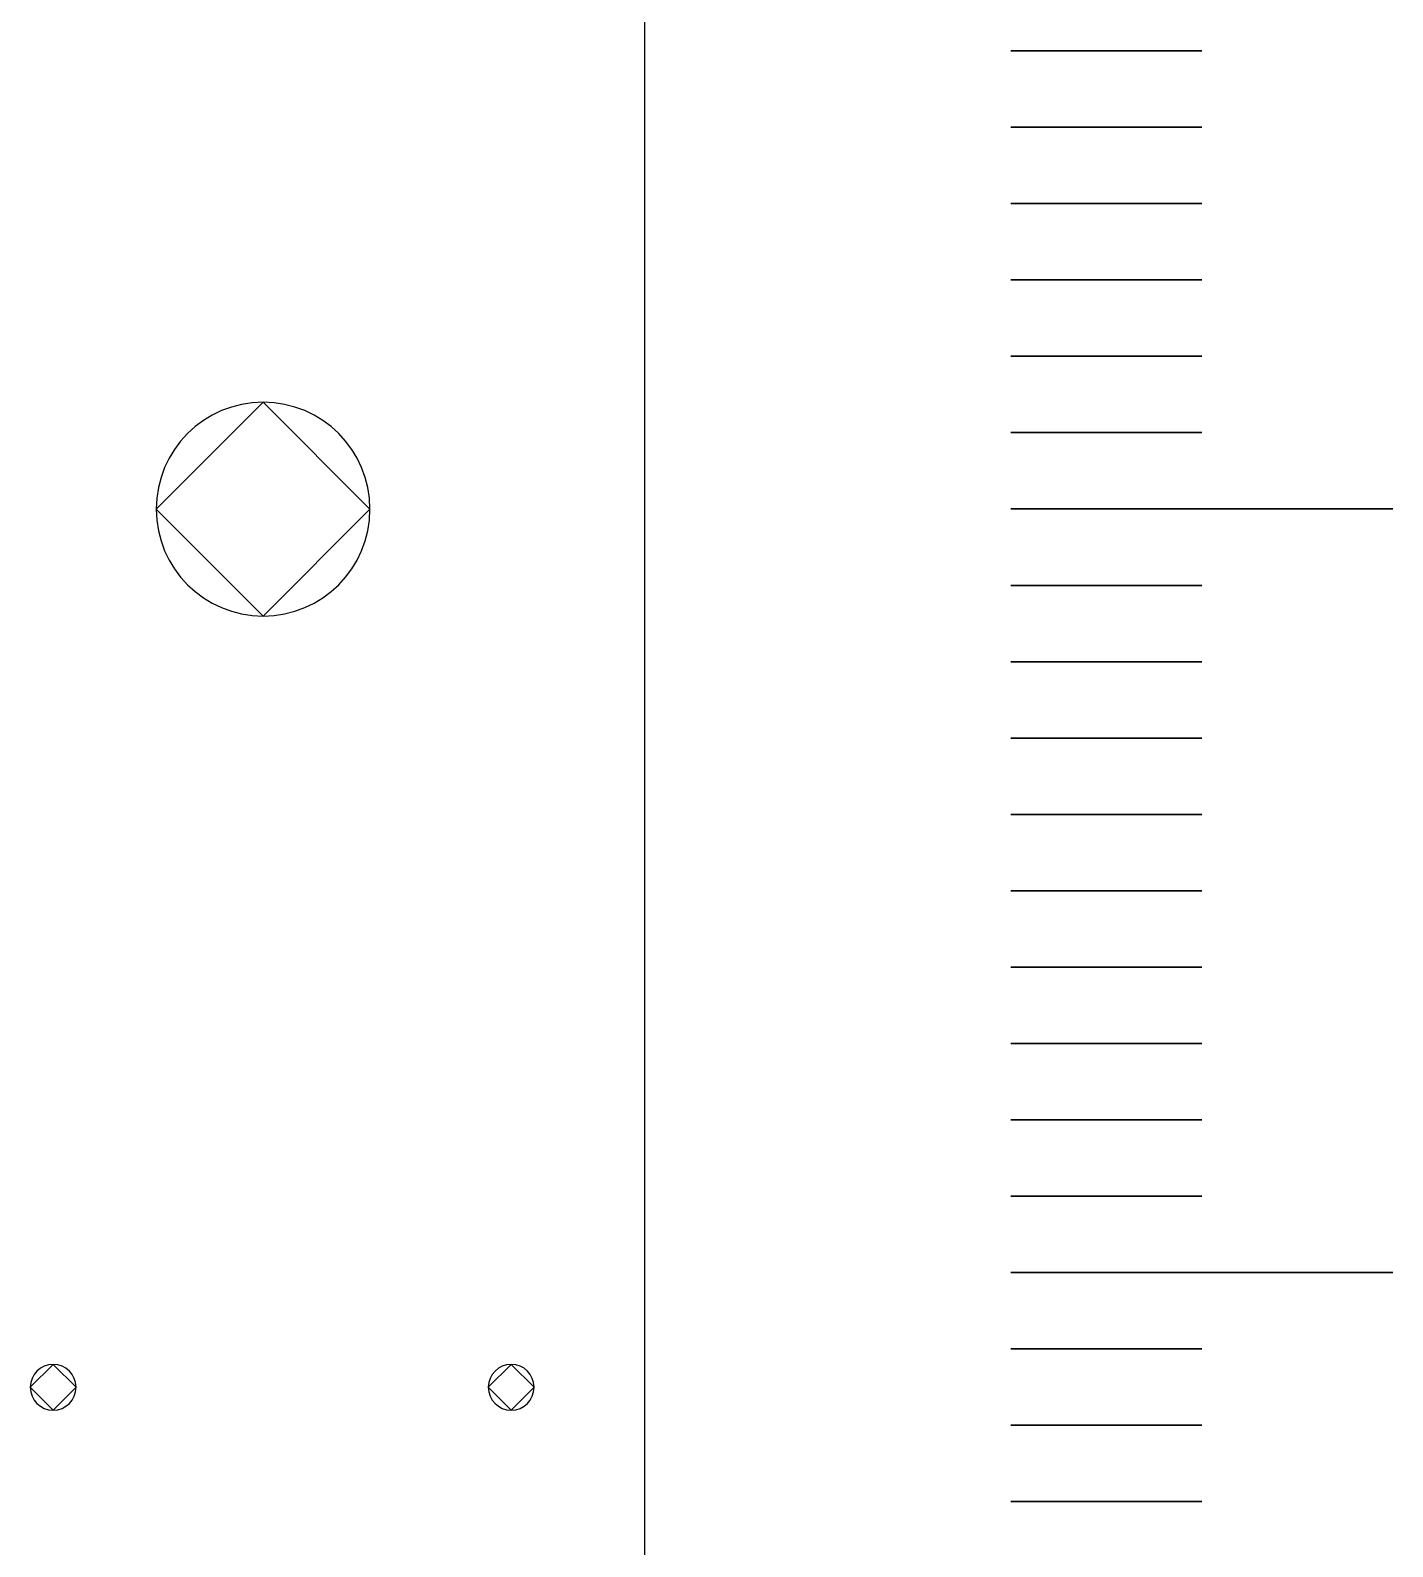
# Model space of a CAD drawing. Header units: inches. Extents: x 0 to 594, y -420 to 0.
# Drawn here: x 263.51 to 281.36, y -149.67 to -129.81 of the extents above; entities that cross this region are included whole.
import ezdxf

# ---------------------------------------------------------------- set-up
doc = ezdxf.new("R2010")
doc.units = ezdxf.units.IN
doc.header["$MEASUREMENT"] = 0

msp = doc.modelspace()

# ---------------------------------------------------------------- linework, layer by layer
at = {"color": 18, "true_color": 0x000000}
for p, q in [((271.562, -246.083), (271.562, -26.083)), ((266.562, -134.683), (265.162, -136.083)), ((267.962, -136.083), (266.562, -134.683)), ((265.162, -136.083), (266.562, -137.483)), ((266.562, -137.483), (267.962, -136.083)), ((263.812, -147.283), (263.512, -147.583)), ((264.112, -147.583), (263.812, -147.283)), ((269.812, -147.283), (269.512, -147.583)), ((270.112, -147.583), (269.812, -147.283)), ((263.512, -147.583), (263.812, -147.883)), ((263.812, -147.883), (264.112, -147.583)), ((269.512, -147.583), (269.812, -147.883)), ((269.812, -147.883), (270.112, -147.583))]:
    msp.add_line(p, q, dxfattribs=at)
at = {"color": 7, "true_color": 0xffffff}
msp.add_line((271.562, -246.083), (271.562, -26.083), dxfattribs=at)
at = {"color": 152, "true_color": 0x007ac0}
for p, q in [((276.359, -130.081), (278.859, -130.081)), ((278.859, -130.081), (276.359, -130.081)), ((276.359, -131.081), (278.859, -131.081)), ((278.859, -131.081), (276.359, -131.081)), ((276.359, -132.081), (278.859, -132.081)), ((278.859, -132.081), (276.359, -132.081)), ((276.359, -133.081), (278.859, -133.081)), ((278.859, -133.081), (276.359, -133.081)), ((276.359, -134.081), (278.859, -134.081)), ((278.859, -134.081), (276.359, -134.081)), ((276.359, -135.081), (278.859, -135.081)), ((278.859, -135.081), (276.359, -135.081)), ((276.359, -136.081), (281.359, -136.081)), ((281.359, -136.081), (276.359, -136.081)), ((276.359, -136.081), (278.859, -136.081)), ((278.859, -136.081), (276.359, -136.081)), ((276.359, -137.081), (278.859, -137.081)), ((278.859, -137.081), (276.359, -137.081)), ((276.359, -138.081), (278.859, -138.081)), ((278.859, -138.081), (276.359, -138.081)), ((276.359, -139.081), (278.859, -139.081)), ((278.859, -139.081), (276.359, -139.081)), ((276.359, -140.081), (278.859, -140.081)), ((278.859, -140.081), (276.359, -140.081)), ((276.359, -141.081), (278.859, -141.081)), ((278.859, -141.081), (276.359, -141.081)), ((276.359, -142.081), (278.859, -142.081)), ((278.859, -142.081), (276.359, -142.081)), ((276.359, -143.081), (278.859, -143.081)), ((278.859, -143.081), (276.359, -143.081)), ((276.359, -144.081), (278.859, -144.081)), ((278.859, -144.081), (276.359, -144.081)), ((276.359, -145.081), (278.859, -145.081)), ((278.859, -145.081), (276.359, -145.081)), ((276.359, -146.081), (281.359, -146.081)), ((281.359, -146.081), (276.359, -146.081)), ((276.359, -146.081), (278.859, -146.081)), ((278.859, -146.081), (276.359, -146.081)), ((276.359, -147.081), (278.859, -147.081)), ((278.859, -147.081), (276.359, -147.081)), ((276.359, -148.081), (278.859, -148.081)), ((278.859, -148.081), (276.359, -148.081)), ((276.359, -149.081), (278.859, -149.081)), ((278.859, -149.081), (276.359, -149.081))]:
    msp.add_line(p, q, dxfattribs=at)
at = {"color": 18, "true_color": 0x000000}
for centre, radius, start, end in [((266.562, -136.083), 1.4, 90, 180), ((266.562, -136.083), 1.4, 0, 90), ((266.562, -136.083), 1.4, 180, 270), ((266.562, -136.083), 1.4, 270, 0), ((263.812, -147.583), 0.3, 90, 180), ((263.812, -147.583), 0.3, 0, 90), ((269.812, -147.583), 0.3, 90, 180), ((269.812, -147.583), 0.3, 0, 90), ((263.812, -147.583), 0.3, 180, 270), ((263.812, -147.583), 0.3, 270, 0), ((269.812, -147.583), 0.3, 180, 270), ((269.812, -147.583), 0.3, 270, 0)]:
    msp.add_arc(centre, radius, start, end, dxfattribs=at)

doc.saveas('drawing.dxf')
